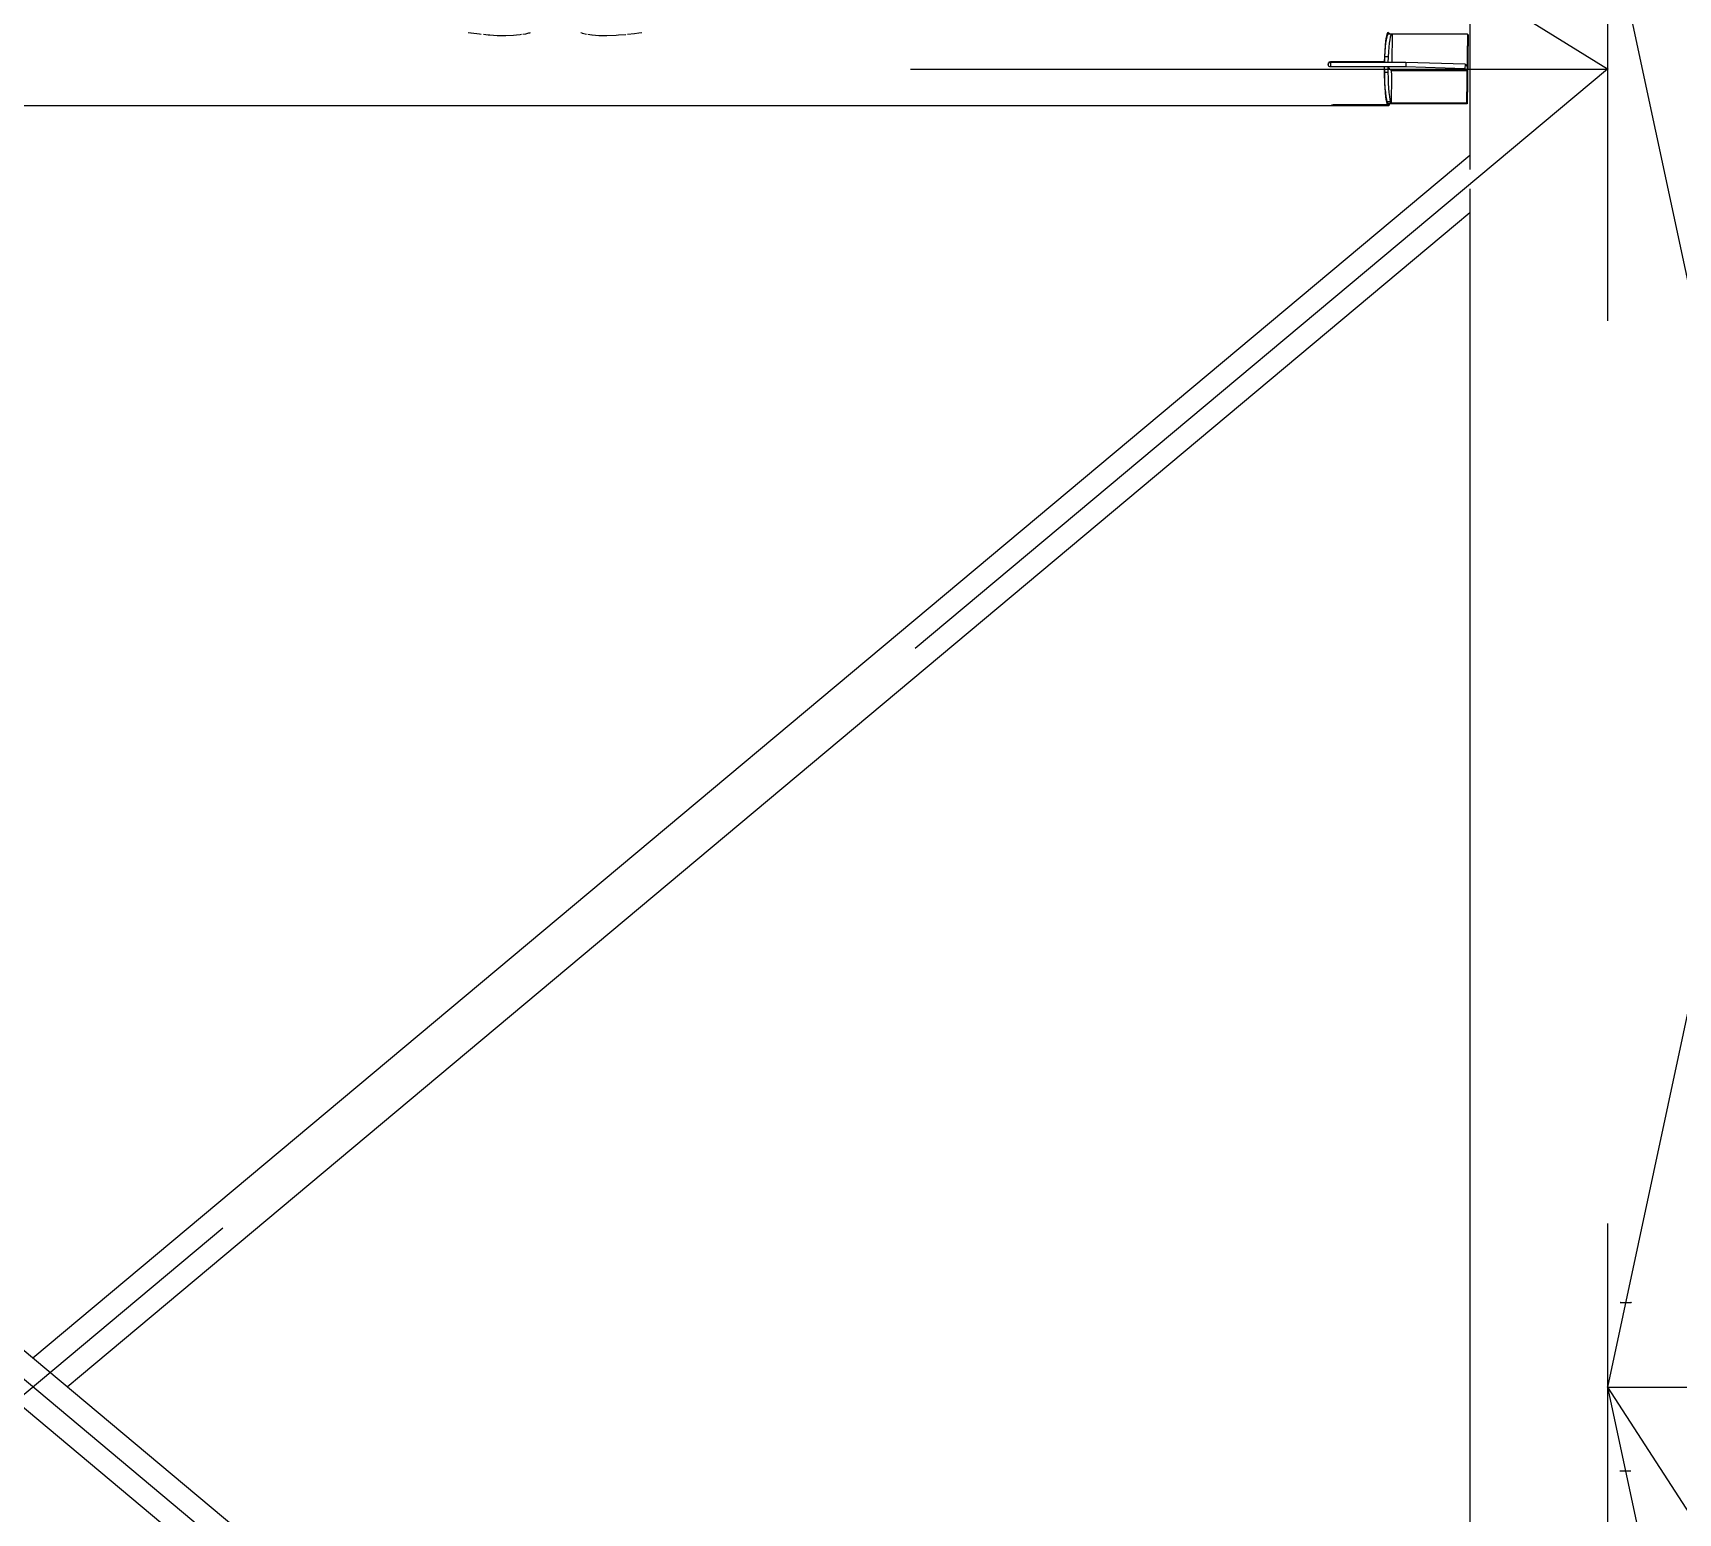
# Model space of a CAD drawing. Header units: millimetres. Extents: x 150209.93 to 150215.05, y 136675.65 to 136679.93.
# Drawn here: x 150211.1219 to 150211.3041, y 136678.6009 to 136678.7649 of the extents above; entities that cross this region are included whole.
import ezdxf

# ---------------------------------------------------------------- set-up
doc = ezdxf.new("R2010")
doc.units = ezdxf.units.MM
doc.header["$LTSCALE"] = 0.25
doc.linetypes.add('CENTER', pattern=[50.8, 31.75, -6.35, 6.35, -6.35])
doc.linetypes.add('XKITLINE00', pattern=[0])

# ---------------------------------------------------------------- blocks, each defined once
blk = doc.blocks.new('çatıı')
at = {"color": 8, "linetype": 'CENTER'}
for p, q in [((11840, 16010.75), (11840, 14354.32)), ((11840, 15650.27), (11549.01, 15830.27)), ((11840, 15740.27), (12015, 14920.27)), ((12370, 15740.27), (11840, 14920.27)), ((11840, 15650.27), (10096.38, 14190.28)), ((11840, 14190.27), (10096.38, 15650.27)), ((10454.1, 15650.27), (11840, 15650.27)), ((11927.5, 15330.27), (11840, 14920.27)), ((11847, 14967.06), (11852.97, 14967.13)), ((11840, 14920.27), (12370, 14920.28)), ((11840, 14920.27), (12370, 14100.27)), ((11840, 14920.27), (11927.5, 14510.27)), ((11846.93, 14873.77), (11852.9, 14873.84))]:
    blk.add_line(p, q, dxfattribs=at)
at = {"color": 8, "linetype": 'XKITLINE00'}
for p, q in [((11763.8, 15886.19), (11763.8, 15594.67)), ((11210.56, 15670.12), (11209.18, 15670.24)), ((11210.87, 15670.07), (11210.56, 15670.12)), ((11215.34, 15669.5), (11210.87, 15670.07)), ((11216.35, 15669.42), (11215.34, 15669.5)), ((11220.14, 15669.09), (11217.57, 15669.31)), ((11221.14, 15669.04), (11220.14, 15669.09)), ((11225.27, 15668.71), (11221.14, 15669.04)), ((11230.1, 15668.6), (11225.27, 15668.71)), ((11234.34, 15668.81), (11230.1, 15668.6)), ((11235.92, 15669.04), (11234.34, 15668.81)), ((11237.96, 15669.2), (11235.92, 15669.04)), ((11238.66, 15669.31), (11237.96, 15669.2)), ((11240.94, 15669.66), (11239.34, 15669.42)), ((11242.48, 15670.12), (11240.94, 15669.66)), ((11243.12, 15670.18), (11242.48, 15670.12)), ((11243.45, 15670.24), (11243.12, 15670.18)), ((11272.19, 15670.12), (11271.44, 15670.24)), ((11272.51, 15669.93), (11272.19, 15670.12)), ((11274.67, 15669.4), (11272.51, 15669.93)), ((11277.61, 15669.04), (11275.38, 15669.31)), ((11277.76, 15669.01), (11277.61, 15669.04)), ((11281.46, 15668.66), (11277.76, 15669.01)), ((11285.98, 15668.62), (11281.46, 15668.66)), ((11291.08, 15668.9), (11285.98, 15668.62)), ((11292.44, 15669.04), (11291.08, 15668.9)), ((11296.23, 15669.3), (11292.44, 15669.04)), ((11296.39, 15669.31), (11296.23, 15669.3)), ((11301.17, 15669.79), (11297.41, 15669.41)), ((11303.57, 15670.12), (11301.17, 15669.79)), ((11305.38, 15670.24), (11303.57, 15670.12)), ((11717.44, 15667.86), (11717.11, 15665.83)), ((11717.7, 15668), (11717.39, 15666.52)), ((11717.81, 15669.35), (11717.44, 15667.86)), ((11718.04, 15669.03), (11717.7, 15668)), ((11718.2, 15670.27), (11717.81, 15669.35)), ((11718.39, 15669.58), (11718.04, 15669.03)), ((11718.61, 15670.57), (11718.2, 15670.27)), ((11718.75, 15669.64), (11718.39, 15669.58)), ((11720.38, 15669.58), (11718.39, 15669.58)), ((11718.75, 15670.47), (11718.74, 15669.63)), ((11719.06, 15670.17), (11718.74, 15670.17)), ((11720.73, 15669.64), (11718.75, 15669.64)), ((11719.06, 15670.17), (11719.05, 15669.64)), ((11719.06, 15670.17), (11719.28, 15669.64)), ((11719.69, 15668), (11719.37, 15666.52)), ((11720.02, 15669.03), (11719.69, 15668)), ((11720.38, 15669.58), (11720.02, 15669.03)), ((11720.73, 15669.64), (11720.38, 15669.58)), ((11720.73, 15669.64), (11720.51, 15654.15)), ((11762.45, 15669.58), (11720.73, 15669.58)), ((11762.45, 15669.58), (11761.89, 15631.29)), ((11762.74, 15669.26), (11762.18, 15630.97)), ((11762.45, 15669.58), (11762.74, 15669.26)), ((11716.58, 15660.42), (11716.41, 15657.22)), ((11716.66, 15659.77), (11716.51, 15656.95)), ((11716.82, 15663.32), (11716.58, 15660.42)), ((11716.86, 15662.35), (11716.66, 15659.77)), ((11717.11, 15665.83), (11716.82, 15663.32)), ((11717.1, 15664.62), (11716.86, 15662.35)), ((11717.39, 15666.52), (11717.1, 15664.62)), ((11718.65, 15659.77), (11718.5, 15656.95)), ((11718.85, 15662.35), (11718.65, 15659.77)), ((11719.09, 15664.62), (11718.85, 15662.35)), ((11719.37, 15666.52), (11719.09, 15664.62)), ((11685.2, 15653.18), (11685.15, 15652.83)), ((11685.15, 15652.83), (11685.2, 15652.48)), ((11685.34, 15653.51), (11685.2, 15653.18)), ((11685.2, 15652.48), (11685.33, 15652.16)), ((11685.34, 15653.03), (11685.29, 15652.68)), ((11685.29, 15652.68), (11685.33, 15652.34)), ((11685.33, 15652.34), (11685.46, 15652.01)), ((11685.33, 15652.16), (11685.54, 15651.88)), ((11685.55, 15653.78), (11685.34, 15653.51)), ((11685.48, 15653.36), (11685.34, 15653.03)), ((11685.46, 15652.01), (11685.59, 15651.84)), ((11685.66, 15653.59), (11685.48, 15653.36)), ((11685.81, 15651.67), (11685.54, 15651.88)), ((11685.84, 15653.99), (11685.56, 15653.8)), ((11685.69, 15653.64), (11685.66, 15653.59)), ((11685.98, 15653.84), (11685.69, 15653.64)), ((11686.14, 15651.53), (11685.81, 15651.67)), ((11686.17, 15654.13), (11685.84, 15653.99)), ((11686.3, 15653.98), (11685.98, 15653.84)), ((11686.48, 15651.49), (11686.14, 15651.53)), ((11686.52, 15654.17), (11686.17, 15654.13)), ((11686.17, 15654.13), (11686.3, 15653.98)), ((11686.65, 15654.02), (11686.3, 15653.98)), ((11716.28, 15651.49), (11686.48, 15651.49)), ((11686.52, 15654.17), (11686.65, 15654.02)), ((11716.32, 15654.17), (11686.52, 15654.17)), ((11686.62, 15653.95), (11686.59, 15651.49)), ((11716.41, 15653.95), (11686.62, 15653.95)), ((11716.42, 15654.02), (11686.65, 15654.02)), ((11688.72, 15654.02), (11688.72, 15653.95)), ((11716.28, 15651.49), (11716.27, 15650.27)), ((11716.27, 15650.27), (11716.31, 15646.75)), ((11716.28, 15651.49), (11716.38, 15651.38)), ((11716.38, 15651.47), (11716.29, 15651.47)), ((11716.41, 15657.22), (11716.32, 15654.17)), ((11716.32, 15654.17), (11716.42, 15654.06)), ((11718.37, 15651.48), (11716.38, 15651.48)), ((11716.38, 15651.48), (11716.39, 15648.38)), ((11716.51, 15656.95), (11716.42, 15653.96)), ((11716.42, 15653.96), (11716.42, 15653.95)), ((11718.4, 15653.96), (11716.42, 15653.96)), ((11718.5, 15656.95), (11716.51, 15656.95)), ((11718.37, 15651.48), (11720.15, 15649.51)), ((11718.37, 15651.48), (11718.37, 15648.38)), ((11728.31, 15651.47), (11718.37, 15651.47)), ((11718.5, 15656.95), (11718.4, 15653.96)), ((11718.4, 15653.96), (11718.41, 15653.95)), ((11728.34, 15653.95), (11718.41, 15653.95)), ((11720.15, 15649.51), (11720.4, 15646.71)), ((11762.15, 15649.19), (11720.18, 15649.19)), ((11720.51, 15654.15), (11720.48, 15653.95)), ((11728.34, 15653.95), (11728.31, 15651.47)), ((11761.01, 15650.46), (11728.31, 15651.47)), ((11761.05, 15652.94), (11728.34, 15653.95)), ((11761.05, 15652.94), (11761.01, 15650.46)), ((11761.01, 15650.46), (11762.15, 15649.19)), ((11761.05, 15652.94), (11762.19, 15651.67)), ((11762.19, 15651.67), (11762.15, 15649.19)), ((11716.31, 15646.75), (11716.41, 15643.33)), ((11718.37, 15648.38), (11716.39, 15648.38)), ((11716.39, 15648.38), (11716.45, 15645.32)), ((11716.41, 15643.33), (11716.58, 15640.12)), ((11716.45, 15645.32), (11716.57, 15642.39)), ((11716.57, 15642.39), (11716.74, 15639.67)), ((11716.58, 15640.12), (11716.82, 15637.23)), ((11716.74, 15639.67), (11716.96, 15637.21)), ((11718.37, 15648.38), (11718.43, 15645.32)), ((11718.43, 15645.32), (11718.55, 15642.39)), ((11718.55, 15642.39), (11718.72, 15639.67)), ((11718.72, 15639.67), (11718.94, 15637.21)), ((11720.4, 15646.71), (11720.17, 15631.23)), ((11687.27, 15630.26), (11687.18, 15630.23)), ((11687.45, 15630.28), (11687.27, 15630.26)), ((11687.71, 15630.34), (11687.45, 15630.28)), ((11688.02, 15630.37), (11687.71, 15630.34)), ((11688.36, 15630.38), (11688.02, 15630.37)), ((11688.32, 15630.38), (11688.32, 15630.08)), ((11718.16, 15630.38), (11688.36, 15630.38)), ((11688.67, 15630.38), (11688.67, 15630.08)), ((11716.82, 15637.23), (11717.11, 15634.72)), ((11716.96, 15637.21), (11717.22, 15635.09)), ((11717.11, 15634.72), (11717.44, 15632.69)), ((11717.22, 15635.09), (11717.51, 15633.36)), ((11717.44, 15632.69), (11717.81, 15631.2)), ((11717.51, 15633.36), (11717.84, 15632.06)), ((11717.81, 15631.2), (11718.16, 15630.38)), ((11719.83, 15632.06), (11717.84, 15632.06)), ((11717.84, 15632.06), (11718.18, 15631.23)), ((11718.17, 15631.26), (11718.16, 15630.38)), ((11762.18, 15630.97), (11718.17, 15630.97)), ((11720.17, 15631.23), (11718.18, 15631.23)), ((11718.47, 15630.97), (11718.47, 15630.91)), ((11718.48, 15630.91), (11718.47, 15630.08)), ((11720.46, 15630.91), (11718.47, 15630.91)), ((11719.01, 15630.28), (11718.61, 15629.97)), ((11718.94, 15637.21), (11719.2, 15635.09)), ((11719.28, 15630.91), (11719.01, 15630.28)), ((11719.2, 15635.09), (11719.5, 15633.36)), ((11719.5, 15633.36), (11719.83, 15632.06)), ((11719.83, 15632.06), (11720.17, 15631.23)), ((11761.89, 15631.29), (11720.17, 15631.29)), ((11720.46, 15630.97), (11720.46, 15630.91)), ((11720.77, 15630.97), (11720.46, 15630.91)), ((11761.89, 15631.29), (11762.18, 15630.97)), ((11763.8, 14238.19), (10108.23, 15624.47)), ((11763.8, 14269.97), (10139.58, 15629.99)), ((11718.61, 15629.97), (10454.1, 15629.97)), ((11687.18, 15630.23), (11687.17, 15630.2)), ((11687.26, 15630.17), (11687.17, 15630.2)), ((11687.43, 15630.14), (11687.26, 15630.17)), ((11687.67, 15630.12), (11687.43, 15630.14)), ((11687.98, 15630.1), (11687.67, 15630.12)), ((11688.32, 15630.08), (11687.98, 15630.1)), ((11688.67, 15630.08), (11688.32, 15630.08)), ((11718.47, 15630.08), (11688.67, 15630.08)), ((11718.61, 15629.97), (11718.47, 15630.08)), ((11763.8, 15602.36), (10968.19, 14936.16)), ((11763.8, 15583.87), (11763.8, 14354.32)), ((11763.8, 15570.58), (10987.16, 14920.27))]:
    blk.add_line(p, q, dxfattribs=at)
for centre in [(11840, 15650.27), (11840, 15650.27), (11840, 15650.27), (11847, 14967.06), (11852.97, 14967.13), (11840, 14920.27), (11840, 14920.27), (11840, 14920.27), (11840, 14920.27), (11840, 14920.27), (11846.93, 14873.77), (11852.9, 14873.84)]:
    blk.add_circle(centre, 0.05, dxfattribs=at)

msp = doc.modelspace()

# ---------------------------------------------------------------- block references
at = {"xscale": 0.0002000170049888334, "yscale": 0.0002000170049888334, "zscale": 0.0002000170049888334}
msp.add_blockref('çatıı', (150208.92807, 136675.63059), dxfattribs=at)

doc.saveas('drawing.dxf')
